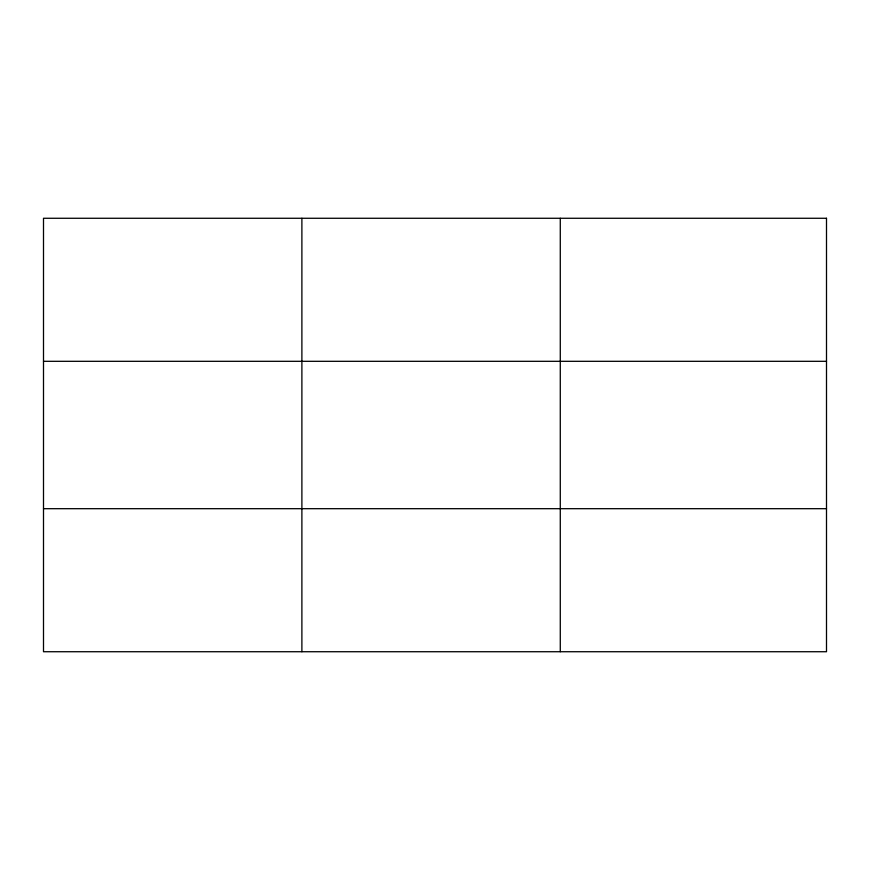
<?xml version="1.0" encoding="UTF-8"?>
<svg xmlns="http://www.w3.org/2000/svg" width="870" height="870" viewBox="0 0 870 870"><rect width="100%" height="100%" fill="white"/><g stroke="black" fill="none" stroke-linecap="round" stroke-linejoin="round"><path stroke-width="1.3" d="M301.89 651.728L301.89 218.272M560.28 651.728L560.28 218.272M43.5 361.311L826.5 361.311M43.5 508.689L826.5 508.689M826.5 218.272L826.5 651.728L43.5 651.728L43.5 218.272L826.5 218.272"/></g></svg>
